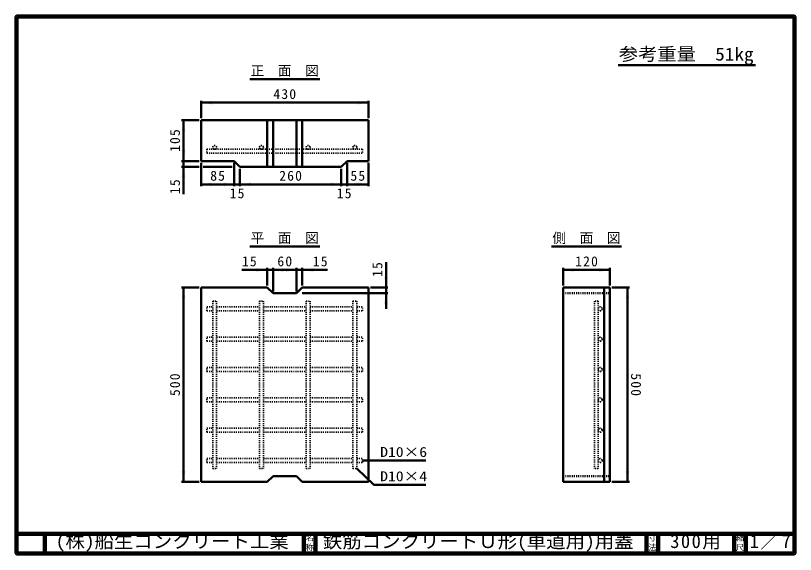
# Model space of a CAD drawing. Units: millimetres, scale not verified, with parts at other scales. Extents: x 100 to 4105, y 100 to 2870.
import ezdxf
from ezdxf.enums import TextEntityAlignment as Align

# ---------------------------------------------------------------- set-up
doc = ezdxf.new("R2010")
doc.units = ezdxf.units.MM
doc.header["$LTSCALE"] = 5
doc.linetypes.add('USER1', pattern=[2.2, 1, -1.2])
doc.layers.add('V-nasSTD', color=7, linetype='USER1', lineweight=35)
doc.styles.add('ＭＳ ゴシック', font='')
doc.styles.get('ＭＳ ゴシック').set_extended_font_data('MS Gothic')

msp = doc.modelspace()

# ---------------------------------------------------------------- hatches: boundary and pattern name
at = {"layer": 'V-nasSTD'}
for points in [[(1108.75, 2431.801), (1052.5, 2422.426), (1108.75, 2413.051)], [(1856.25, 2413.051), (1912.5, 2422.426), (1856.25, 2431.801)], [(971.875, 2276.176), (962.5, 2332.426), (953.125, 2276.176)], [(953.125, 2178.676), (962.5, 2122.426), (971.875, 2178.676)], [(971.875, 2036.176), (962.5, 2092.426), (953.125, 2036.176)], [(1108.75, 1993.051), (1052.5, 2002.426), (1108.75, 2011.801)], [(1166.25, 2011.801), (1222.5, 2002.426), (1166.25, 1993.051)], [(1308.75, 1993.051), (1252.5, 2002.426), (1308.75, 2011.801)], [(1716.25, 2011.801), (1772.5, 2002.426), (1716.25, 1993.051)], [(1858.75, 1993.051), (1802.5, 2002.426), (1858.75, 2011.801)], [(1856.25, 2011.801), (1912.5, 2002.426), (1856.25, 1993.051)], [(1336.25, 1571.801), (1392.5, 1562.426), (1336.25, 1553.051)], [(1478.75, 1571.801), (1422.5, 1562.426), (1478.75, 1553.051)], [(1486.25, 1553.051), (1542.5, 1562.426), (1486.25, 1571.801)], [(1628.75, 1571.801), (1572.5, 1562.426), (1628.75, 1553.051)], [(2968.75, 1571.801), (2912.5, 1562.426), (2968.75, 1553.051)], [(3096.25, 1553.051), (3152.5, 1562.426), (3096.25, 1571.801)], [(1993.125, 1528.676), (2002.5, 1472.426), (2011.875, 1528.676)], [(971.875, 1416.176), (962.5, 1472.426), (953.125, 1416.176)], [(1993.125, 1386.176), (2002.5, 1442.426), (2011.875, 1386.176)], [(3233.125, 1416.176), (3242.5, 1472.426), (3251.875, 1416.176)], [(953.125, 528.676), (962.5, 472.426), (971.875, 528.676)], [(3251.875, 528.676), (3242.5, 472.426), (3233.125, 528.676)]]:
    msp.add_hatch(color=256, dxfattribs=at).paths.add_polyline_path(points)

# ---------------------------------------------------------------- linework, layer by layer
at = {"layer": 'V-nasSTD', "linetype": 'Continuous', "lineweight": 100}
for p, q in [((105, 2865), (105, 105)), ((4100, 2865), (105, 2865)), ((4100, 105), (4100, 2865)), ((105, 205), (4100, 205)), ((250, 205), (250, 105)), ((1580, 205), (1580, 105)), ((1640, 205), (1640, 105)), ((1640, 205), (3100, 205)), ((3340, 205), (3340, 105)), ((3400, 205), (3400, 105)), ((3790, 205), (3790, 105)), ((3850, 205), (3850, 105)), ((105, 105), (4100, 105))]:
    msp.add_line(p, q, dxfattribs=at)
at = {"layer": 'V-nasSTD', "linetype": 'Continuous', "lineweight": 50}
for p, q in [((3194, 2615), (3900, 2615)), ((1303, 2542.426), (1662, 2542.426)), ((1052.5, 2432.426), (1052.5, 2342.426)), ((1912.5, 2422.426), (1052.5, 2422.426)), ((1912.5, 2432.426), (1912.5, 2342.426)), ((1042.5, 2332.426), (952.5, 2332.426)), ((962.5, 2332.426), (962.5, 2122.426)), ((1052.5, 2332.426), (1052.5, 2122.426)), ((1912.5, 2332.426), (1052.5, 2332.426)), ((1392.5, 2092.426), (1392.5, 2332.426)), ((1422.5, 2092.426), (1422.5, 2332.426)), ((1542.5, 2092.426), (1542.5, 2332.426)), ((1572.5, 2092.426), (1572.5, 2332.426)), ((1912.5, 2122.426), (1912.5, 2332.426)), ((1042.5, 2122.426), (952.5, 2122.426)), ((1042.5, 2092.426), (952.5, 2092.426)), ((962.5, 2122.426), (962.5, 2092.426)), ((962.5, 2092.426), (962.5, 1952.426)), ((1052.5, 2122.426), (1222.5, 2122.426)), ((1052.5, 1992.426), (1052.5, 2112.426)), ((1212.5, 2092.426), (1062.5, 2092.426)), ((1222.5, 2122.426), (1252.5, 2092.426)), ((1222.5, 1992.426), (1222.5, 2112.426)), ((1252.5, 2092.426), (1772.5, 2092.426)), ((1772.5, 2092.426), (1802.5, 2122.426)), ((1802.5, 2122.426), (1912.5, 2122.426)), ((1802.5, 1992.426), (1802.5, 2112.426)), ((1912.5, 1992.426), (1912.5, 2112.426)), ((1252.5, 1992.426), (1252.5, 2082.426)), ((1772.5, 1992.426), (1772.5, 2082.426)), ((1222.5, 2002.426), (1052.5, 2002.426)), ((1222.5, 2002.426), (1252.5, 2002.426)), ((1772.5, 2002.426), (1252.5, 2002.426)), ((1772.5, 2002.426), (1802.5, 2002.426)), ((1802.5, 2002.426), (1912.5, 2002.426)), ((1303, 1682.426), (1662, 1682.426)), ((2853, 1682.426), (3212, 1682.426)), ((2002.5, 1602.426), (2002.5, 1472.426)), ((1262.5, 1562.426), (1392.5, 1562.426)), ((1392.5, 1572.426), (1392.5, 1482.426)), ((1422.5, 1562.426), (1392.5, 1562.426)), ((1422.5, 1572.426), (1422.5, 1452.426)), ((1542.5, 1562.426), (1422.5, 1562.426)), ((1542.5, 1572.426), (1542.5, 1452.426)), ((1572.5, 1562.426), (1542.5, 1562.426)), ((1572.5, 1572.426), (1572.5, 1482.426)), ((1702.5, 1562.426), (1572.5, 1562.426)), ((3152.5, 1562.426), (2912.5, 1562.426)), ((2912.958, 1482.503), (2912.958, 1572.503)), ((3152.5, 1572.426), (3152.5, 1482.426)), ((1042.5, 1472.426), (952.5, 1472.426)), ((962.5, 1472.426), (962.5, 472.426)), ((1052.5, 1472.426), (1052.5, 472.426)), ((1052.5, 1472.426), (1392.5, 1472.426)), ((1392.5, 1472.426), (1422.5, 1442.426)), ((1422.5, 1442.426), (1542.5, 1442.426)), ((1542.5, 1442.426), (1572.5, 1472.426)), ((1572.5, 1472.426), (1912.5, 1472.426)), ((2012.5, 1442.426), (1572.5, 1442.426)), ((1912.5, 472.426), (1912.5, 1472.426)), ((2012.5, 1472.426), (1922.5, 1472.426)), ((2002.5, 1472.426), (2002.5, 1442.426)), ((2002.5, 1442.426), (2002.5, 1362.426)), ((2912.5, 1472.426), (2912.5, 472.426)), ((3152.5, 1472.426), (2912.5, 1472.426)), ((3122.5, 472.426), (3122.5, 1472.426)), ((3152.5, 472.426), (3152.5, 1472.426)), ((3162.5, 1472.426), (3252.5, 1472.426)), ((3242.5, 1472.426), (3242.5, 472.426)), ((2206.5, 582.426), (1882.5, 582.426)), ((1852.5, 542.426), (1940.353, 457.574)), ((1392.5, 472.426), (1422.5, 502.426)), ((1422.5, 502.426), (1542.5, 502.426)), ((1542.5, 502.426), (1572.5, 472.426)), ((1042.5, 472.426), (952.5, 472.426)), ((1052.5, 472.426), (1392.5, 472.426)), ((1572.5, 472.426), (1912.5, 472.426)), ((1940.353, 457.574), (2206.5, 457.574)), ((2912.5, 472.426), (3152.5, 472.426)), ((3162.5, 472.426), (3252.5, 472.426))]:
    msp.add_line(p, q, dxfattribs=at)
at = {"layer": 'V-nasSTD'}
for p, q in [((1082.5, 2182.426), (1882.5, 2182.426)), ((1082.5, 2182.426), (1082.5, 2162.426)), ((1882.5, 2182.426), (1882.5, 2162.426)), ((1082.5, 2162.426), (1882.5, 2162.426)), ((1112.5, 1402.426), (1112.5, 542.426)), ((1112.5, 1402.426), (1132.5, 1402.426)), ((1132.5, 1402.426), (1132.5, 542.426)), ((1352.5, 1402.426), (1352.5, 542.426)), ((1352.5, 1402.426), (1372.5, 1402.426)), ((1372.5, 1402.426), (1372.5, 542.426)), ((1592.5, 1402.426), (1592.5, 542.426)), ((1592.5, 1402.426), (1612.5, 1402.426)), ((1612.5, 1402.426), (1612.5, 542.426)), ((1832.5, 1402.426), (1832.5, 542.426)), ((1832.5, 1402.426), (1852.5, 1402.426)), ((1852.5, 1402.426), (1852.5, 542.426)), ((3072.5, 1402.426), (3072.5, 542.426)), ((3092.5, 1402.426), (3072.5, 1402.426)), ((3092.5, 1402.426), (3092.5, 542.426)), ((1082.5, 1352.426), (1082.5, 1372.426)), ((1082.5, 1372.426), (1112.5, 1372.426)), ((1132.5, 1372.426), (1352.5, 1372.426)), ((1372.5, 1372.426), (1592.5, 1372.426)), ((1612.5, 1372.426), (1832.5, 1372.426)), ((1852.5, 1372.426), (1882.5, 1372.426)), ((1882.5, 1352.426), (1882.5, 1372.426)), ((1082.5, 1352.426), (1112.5, 1352.426)), ((1132.5, 1352.426), (1352.5, 1352.426)), ((1372.5, 1352.426), (1592.5, 1352.426)), ((1612.5, 1352.426), (1832.5, 1352.426)), ((1852.5, 1352.426), (1882.5, 1352.426)), ((1082.5, 1196.426), (1082.5, 1216.426)), ((1082.5, 1216.426), (1112.5, 1216.426)), ((1132.5, 1216.426), (1352.5, 1216.426)), ((1372.5, 1216.426), (1592.5, 1216.426)), ((1612.5, 1216.426), (1832.5, 1216.426)), ((1852.5, 1216.426), (1882.5, 1216.426)), ((1882.5, 1196.426), (1882.5, 1216.426)), ((1082.5, 1196.426), (1112.5, 1196.426)), ((1132.5, 1196.426), (1352.5, 1196.426)), ((1372.5, 1196.426), (1592.5, 1196.426)), ((1612.5, 1196.426), (1832.5, 1196.426)), ((1852.5, 1196.426), (1882.5, 1196.426)), ((1082.5, 1040.426), (1082.5, 1060.426)), ((1082.5, 1060.426), (1112.5, 1060.426)), ((1132.5, 1060.426), (1352.5, 1060.426)), ((1372.5, 1060.426), (1592.5, 1060.426)), ((1612.5, 1060.426), (1832.5, 1060.426)), ((1852.5, 1060.426), (1882.5, 1060.426)), ((1882.5, 1040.426), (1882.5, 1060.426)), ((1082.5, 1040.426), (1112.5, 1040.426)), ((1132.5, 1040.426), (1352.5, 1040.426)), ((1372.5, 1040.426), (1592.5, 1040.426)), ((1612.5, 1040.426), (1832.5, 1040.426)), ((1852.5, 1040.426), (1882.5, 1040.426)), ((1082.5, 884.426), (1082.5, 904.426)), ((1082.5, 904.426), (1112.5, 904.426)), ((1082.5, 884.426), (1112.5, 884.426)), ((1132.5, 904.426), (1352.5, 904.426)), ((1132.5, 884.426), (1352.5, 884.426)), ((1372.5, 904.426), (1592.5, 904.426)), ((1372.5, 884.426), (1592.5, 884.426)), ((1612.5, 904.426), (1832.5, 904.426)), ((1612.5, 884.426), (1832.5, 884.426)), ((1852.5, 904.426), (1882.5, 904.426)), ((1852.5, 884.426), (1882.5, 884.426)), ((1882.5, 884.426), (1882.5, 904.426)), ((1082.5, 728.426), (1082.5, 748.426)), ((1082.5, 748.426), (1112.5, 748.426)), ((1082.5, 728.426), (1112.5, 728.426)), ((1132.5, 748.426), (1352.5, 748.426)), ((1132.5, 728.426), (1352.5, 728.426)), ((1372.5, 748.426), (1592.5, 748.426)), ((1372.5, 728.426), (1592.5, 728.426)), ((1612.5, 748.426), (1832.5, 748.426)), ((1612.5, 728.426), (1832.5, 728.426)), ((1852.5, 748.426), (1882.5, 748.426)), ((1852.5, 728.426), (1882.5, 728.426)), ((1882.5, 728.426), (1882.5, 748.426)), ((1082.5, 572.426), (1082.5, 592.426)), ((1082.5, 592.426), (1112.5, 592.426)), ((1082.5, 572.426), (1112.5, 572.426)), ((1132.5, 592.426), (1352.5, 592.426)), ((1132.5, 572.426), (1352.5, 572.426)), ((1372.5, 592.426), (1592.5, 592.426)), ((1372.5, 572.426), (1592.5, 572.426)), ((1612.5, 592.426), (1832.5, 592.426)), ((1612.5, 572.426), (1832.5, 572.426)), ((1852.5, 592.426), (1882.5, 592.426)), ((1852.5, 572.426), (1882.5, 572.426)), ((1882.5, 572.426), (1882.5, 592.426)), ((1112.5, 542.426), (1132.5, 542.426)), ((1352.5, 542.426), (1372.5, 542.426)), ((1592.5, 542.426), (1612.5, 542.426)), ((1832.5, 542.426), (1852.5, 542.426)), ((3092.5, 542.426), (3072.5, 542.426))]:
    msp.add_line(p, q, dxfattribs=at)
at = {"layer": 'V-nasSTD', "lineweight": 50}
for p, q in [((2912.5, 1442.426), (3152.5, 1442.426)), ((2912.5, 502.426), (3152.5, 502.426))]:
    msp.add_line(p, q, dxfattribs=at)
at = {"layer": 'V-nasSTD', "linetype": 'Continuous', "lineweight": 13}
msp.add_lwpolyline([(100, 100), (100, 2870), (4105, 2870), (4105, 100)], close=True, dxfattribs=at)
at = {"layer": 'V-nasSTD'}
for centre in [(1122.5, 2192.426), (1362.5, 2192.426), (1602.5, 2192.426), (1842.5, 2192.426), (3102.5, 1362.426), (3102.5, 1206.426), (3102.5, 1050.426), (3102.5, 894.426), (3102.5, 738.426), (3102.5, 582.426)]:
    msp.add_circle(centre, 10, dxfattribs=at)

# ---------------------------------------------------------------- texts
at = {"layer": 'V-nasSTD', "style": 'ＭＳ ゴシック'}
for s, height, width, p in [('参考重量\u300051kg', 65.98, 1.1, (3198, 2705)), ('D10×6', 51.32, 1.15, (1972.5, 652.426)), ('D10×4', 51.32, 1.15, (1972.5, 527.574)), ('(株)船生コンクリート工業', 69.65, 1.05, (306, 202.5)), ('鉄筋コンクリートＵ形(車道用)用蓋', 69.65, 1.05, (1678, 202.5))]:
    msp.add_text(s, height=height, dxfattribs=dict(at, width=width)).set_placement(p, align=Align.TOP_LEFT)
for s, height, p in [('正\u3000面\u3000図', 51.32, (1307, 2612.426)), ('平\u3000面\u3000図', 51.32, (1307, 1752.426)), ('側\u3000面\u3000図', 51.32, (2857, 1752.426)), ('名', 30.79, (1588.982, 200.999)), ('寸', 30.79, (3348.982, 200.999)), ('縮', 30.79, (3798.982, 200.999)), ('称', 30.79, (1588.976, 151.01)), ('法', 30.79, (3348.976, 151.01)), ('尺', 30.79, (3798.976, 151.01))]:
    msp.add_text(s, height=height, dxfattribs=at).set_placement(p, align=Align.TOP_LEFT)
at = {"layer": 'V-nasSTD', "attachment_point": 1, "style": 'ＭＳ ゴシック'}
for s, insert, char_height in [('\\T1.17;430', (1424, 2492.426), 51.32), ('\\T1.17;85', (1099.5, 2072.426), 51.32), ('\\T1.17;260', (1454, 2072.426), 51.32), ('\\T1.17;55', (1819.5, 2072.426), 51.32), ('\\T1.17;15', (1199.5, 1982.426), 51.32), ('\\T1.17;15', (1749.5, 1982.426), 51.32), ('\\T1.17;15', (1262.5, 1632.426), 51.32), ('\\T1.17;60', (1444.5, 1632.426), 51.32), ('\\T1.17;15', (1626.5, 1632.426), 51.32), ('\\T1.17;120', (2974, 1632.426), 51.32), ('\\T1.16;300用', (3462, 202.5), 69.65), ('\\T1.15;1／7', (3870.5, 202.582), 69.65)]:
    msp.add_mtext(s, dxfattribs=dict(at, insert=insert, char_height=char_height))
at = {"layer": 'V-nasSTD', "char_height": 51.32, "attachment_point": 1, "style": 'ＭＳ ゴシック'}
for s, insert, rotation in [('\\T1.17;105', (892.5, 2168.926), 90), ('\\T1.17;15', (892.5, 1952.426), 90), ('\\T1.17;15', (1932.5, 1526.426), 90), ('\\T1.17;500', (892.5, 913.926), 90), ('\\T1.17;500', (3312.5, 1030.926), 270)]:
    msp.add_mtext(s, dxfattribs=dict(at, insert=insert, rotation=rotation))

doc.saveas('drawing.dxf')
